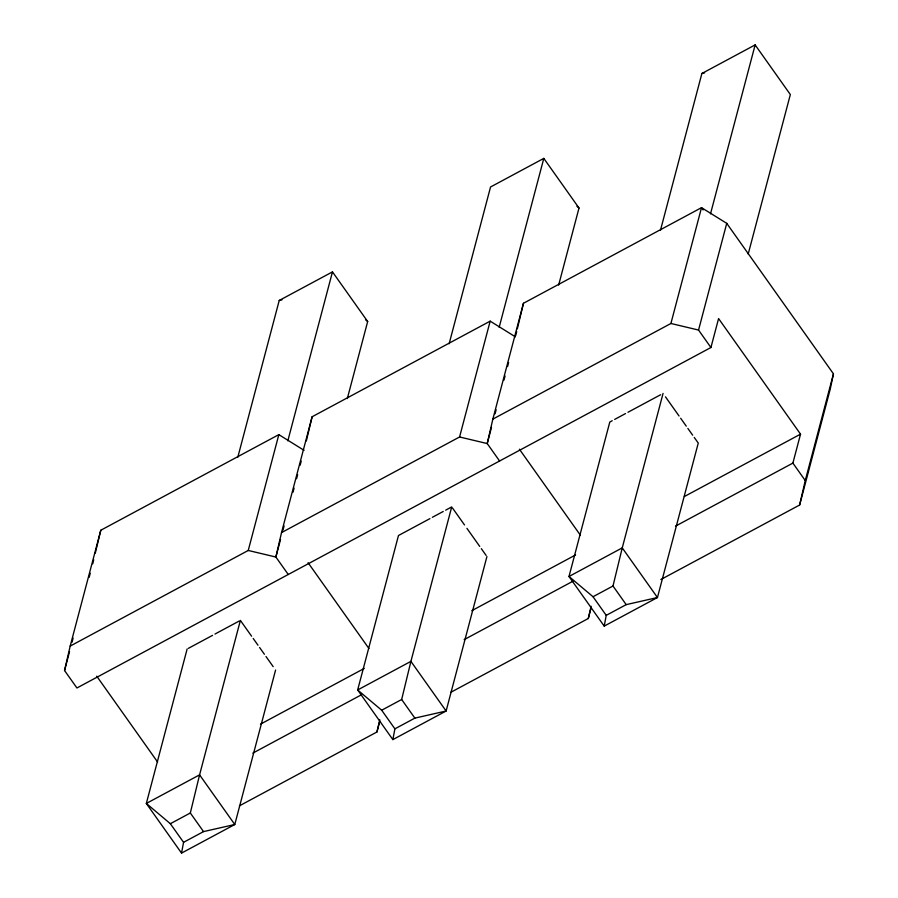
<?xml version="1.0" encoding="UTF-8"?>
<svg xmlns="http://www.w3.org/2000/svg" width="898" height="898" viewBox="0 0 898 898"><rect width="100%" height="100%" fill="white"/><g stroke="black" fill="none" stroke-linecap="round" stroke-linejoin="round"><path stroke-width="1.35" d="M275.585 670.054L234.782 824.51L181.531 853.1L183.562 842.324L170.351 823.713L146.329 803.452L187.132 649.007M486.929 556.569L446.115 711.014L392.864 739.615L394.896 728.839L381.695 710.228L357.662 689.967L398.476 535.511L429.94 518.617M694.255 437.438L698.262 443.073L657.448 597.529L604.208 626.119L606.229 615.355L593.028 596.732L568.995 576.482L609.809 422.026L612.223 420.724M499.591 461.011L487.221 443.556L492.856 419.108L523.455 303.277L701.518 207.663L726.74 223.355L833.456 373.849L830.223 389.182L799.624 505.013L660.861 579.524M675.476 526.149L792.889 463.099L800.533 434.149L718.58 318.566L710.924 347.515L76.925 687.98L64.544 670.525L70.19 646.077L100.789 530.247L278.84 434.632L304.074 450.336M515.407 336.851L490.173 321.147L312.122 416.762L281.523 532.593L275.877 557.041L288.258 574.495M239.418 805.843L376.947 731.982L379.775 719.758M450.751 692.347L588.291 618.498L591.109 606.273M799.624 505.013L805.259 480.553L833.456 373.849M92.741 563.821L93.706 559.791M95.311 553.078L100.789 530.247M306.33 440.929L312.122 416.762M515.733 335.504L516.698 331.474M517.338 328.791L523.455 303.277M170.351 823.713L190.32 812.993L199.581 774.862L240.383 620.406L251.586 636.199M381.695 710.228L401.664 699.497L410.914 661.366L451.716 506.921L445.666 510.165M593.028 596.732L612.997 586.012L622.247 547.881L663.061 393.425M64.544 670.525L69.539 651.622M72.042 642.16L73.108 638.108M89.171 577.324L90.238 573.272M237.802 457.25L279.222 300.471L332.473 271.881L367.675 321.518L347.324 398.566M70.19 646.077L248.241 550.463L278.84 434.632M287.831 440.828L332.473 271.881M280.524 539.485L275.877 557.041L248.241 550.463M283.016 530.022L284.094 525.97M293.006 492.205L294.084 488.153M296.576 478.701L297.653 474.649M300.145 465.198L301.223 461.145M449.135 343.766L490.555 186.986L543.806 158.385L579.008 208.033L558.657 285.07M376.947 731.982L379.798 721.206M281.523 532.593L459.574 436.978L490.173 321.147M499.165 327.332L543.806 158.385M491.498 427.347L487.221 443.556L459.574 436.978M495.067 413.832L496.134 409.78M503.991 380.067L505.058 376.015M507.561 366.564L508.627 362.511M660.468 230.281L701.888 73.49L755.139 44.9L790.341 94.548L748.202 254.033M588.291 618.498L591.131 607.721M492.856 419.108L670.907 323.482L701.518 207.663L703.134 209.941M710.509 213.847L755.139 44.9M710.924 347.515L698.554 330.06L726.74 223.355M188.344 648.356L212.557 635.357M214.97 634.055L239.171 621.057M432.353 517.315L443.253 511.467M614.647 419.422L625.536 413.574M627.96 412.272L660.636 394.727M260.454 724.17L364.274 668.426M471.787 610.685L575.607 554.93M684.366 496.527L800.533 434.149M252.809 753.13L361.568 694.726M464.143 639.645L572.902 581.242M183.562 842.324L203.532 831.604L234.782 824.51L199.581 774.862L146.329 803.452L181.531 853.1M394.896 728.839L414.865 718.119L446.115 711.014L410.914 661.366L357.662 689.967L392.864 739.615M606.229 615.355L626.198 604.635L657.448 597.529L622.247 547.881L568.995 576.482L604.208 626.119M701.888 73.49L704.616 72.873M279.222 300.471L281.938 299.853M670.907 323.482L698.554 330.06M576.92 206.271L579.008 208.033M365.587 319.767L367.675 321.518M792.889 463.099L805.259 480.553M665.463 396.815L679.056 415.999M680.662 418.255L686.263 426.157M687.857 428.413L692.661 435.182M519.414 449.213L580.276 535.051M612.997 586.012L626.198 604.635M452.525 508.044L464.524 524.971M466.926 528.361L479.723 546.411M481.328 548.667L486.121 555.435M308.081 562.709L368.943 648.536M401.664 699.497L414.865 718.119M253.191 638.456L257.984 645.224M259.589 647.492L264.394 654.26M265.988 656.517L273.194 666.664M96.748 676.194L157.599 762.02M190.32 812.993L203.532 831.604"/></g></svg>
